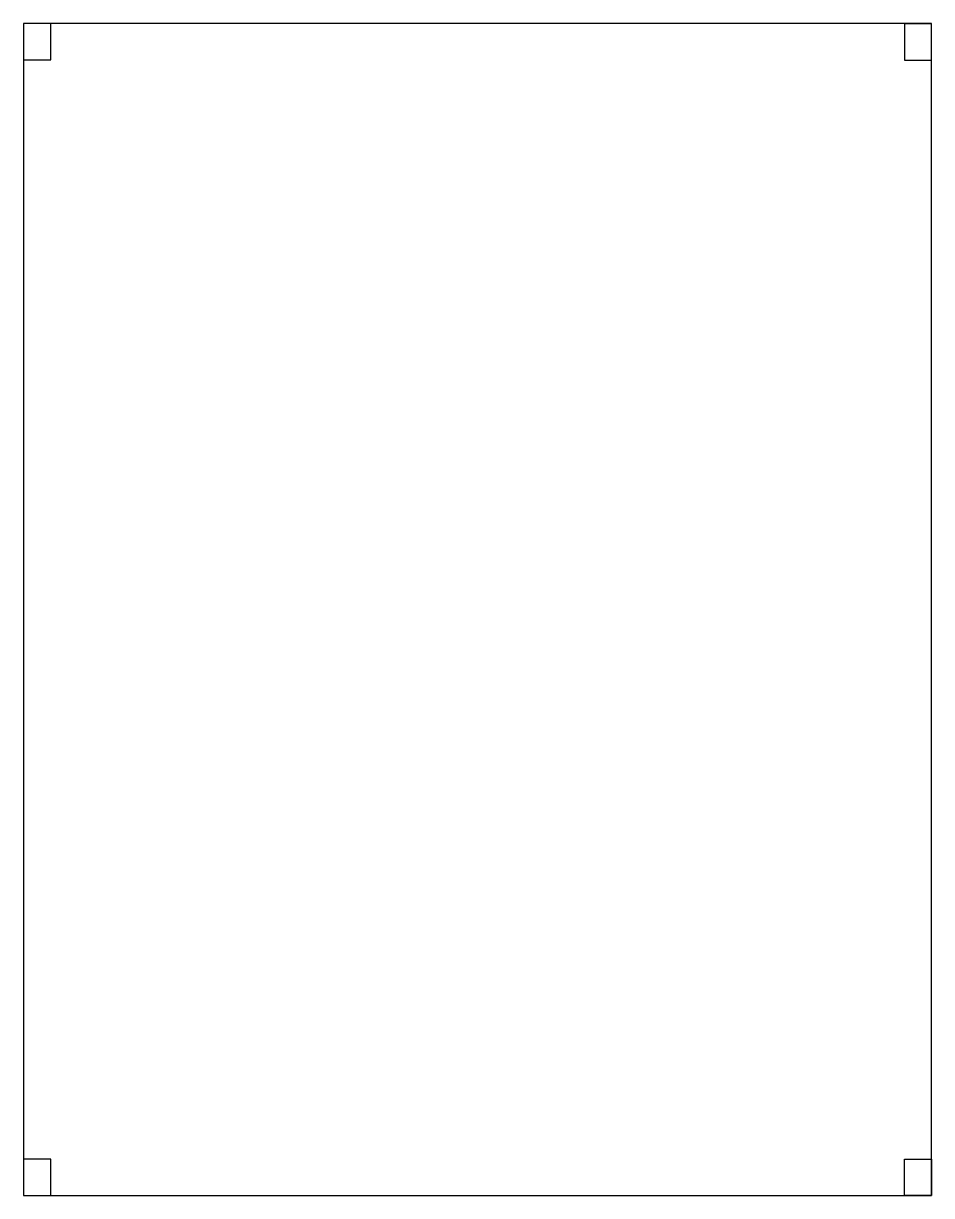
# Model space of a CAD drawing. Extents: x 0 to 12.5, y 1.9 to 18.
import ezdxf

# ---------------------------------------------------------------- set-up
doc = ezdxf.new("R2010")
doc.units = 0
doc.layers.add('1', color=7, linetype='CONTINUOUS')

msp = doc.modelspace()

# ---------------------------------------------------------------- linework, layer by layer
at = {"layer": '1', "color": 1, "linetype": 'CONTINUOUS'}
for p, q in [((12.486, 17.991), (-0.014, 17.991)), ((-0.014, 17.991), (-0.014, 1.866)), ((0.361, 17.991), (-0.014, 17.991)), ((-0.014, 17.991), (-0.014, 17.491)), ((0.361, 17.491), (0.361, 17.991)), ((12.486, 17.987), (12.111, 17.987)), ((12.111, 17.987), (12.111, 17.487)), ((12.486, 1.866), (12.486, 17.991)), ((12.486, 17.487), (12.486, 17.987)), ((-0.014, 17.491), (0.361, 17.491)), ((12.111, 17.487), (12.486, 17.487)), ((0.361, 2.366), (-0.014, 2.366)), ((-0.014, 2.366), (-0.014, 1.866)), ((0.361, 1.866), (0.361, 2.366)), ((12.111, 1.866), (12.111, 2.366)), ((12.111, 2.366), (12.486, 2.366)), ((12.486, 2.366), (12.486, 1.866)), ((-0.014, 1.866), (12.486, 1.866)), ((-0.014, 1.866), (0.361, 1.866)), ((12.486, 1.866), (12.111, 1.866))]:
    msp.add_line(p, q, dxfattribs=at)

doc.saveas('drawing.dxf')
